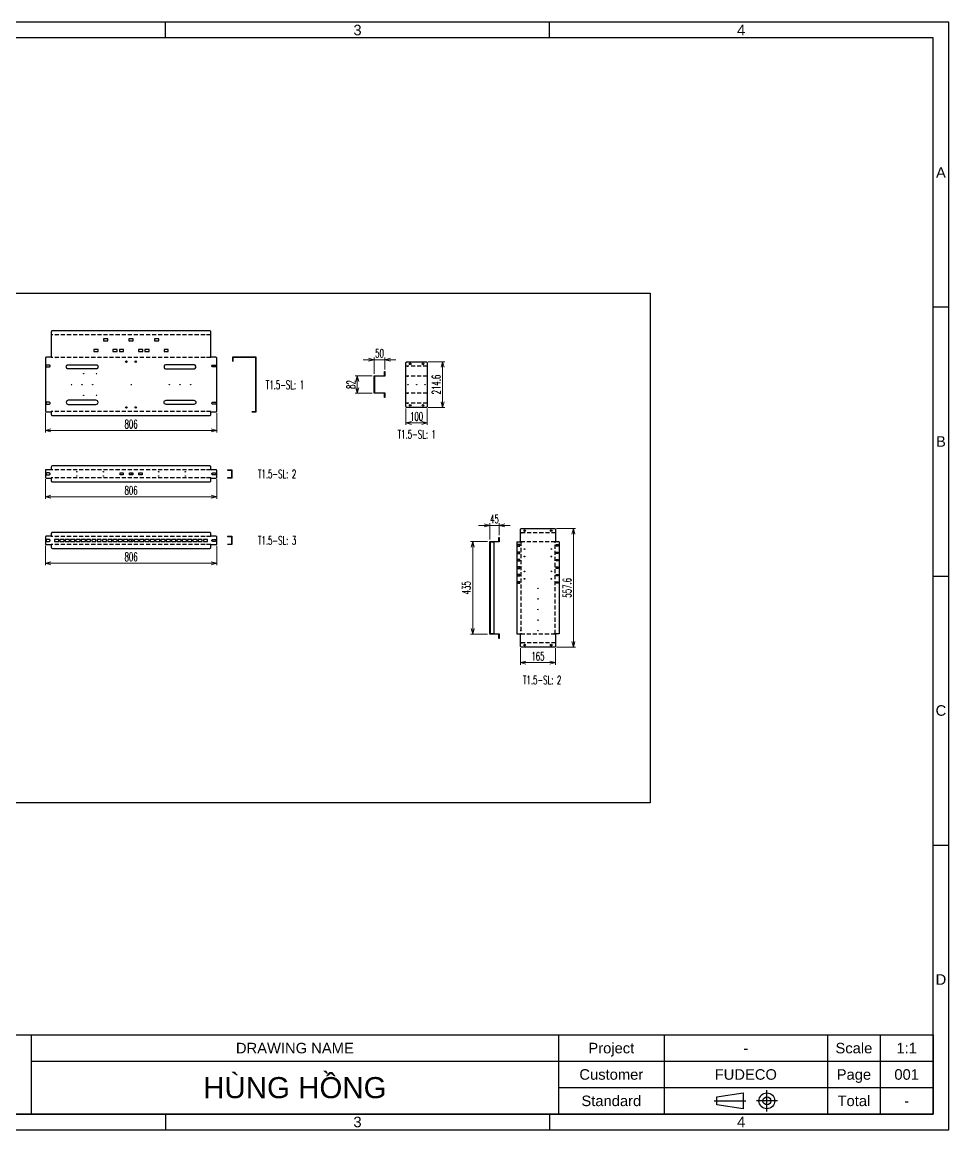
# Model space of a CAD drawing. Header units: millimetres. Extents: x -28296 to 1159, y -35880 to -26991.
# Drawn here: x -3197 to 1159, y -35880 to -30673 of the extents above; entities that cross this region are included whole.
import ezdxf
from ezdxf.enums import TextEntityAlignment as Align

# ---------------------------------------------------------------- set-up
doc = ezdxf.new("R2010")
doc.units = ezdxf.units.MM
doc.header["$LTSCALE"] = 3
doc.linetypes.add('HIDDEN', pattern=[9.525, 6.35, -3.175])
for name, color, linetype in [('@.HIDDEN', 8, 'HIDDEN'), ('@.TEXT', 7, 'Continuous'), ('@.VISIBLE', 7, 'Continuous'), ('dim', 7, 'Continuous')]:
    doc.layers.add(name, color=color, linetype=linetype)
doc.styles.add('Ann_w01', font='romans.shx', dxfattribs={"width": 0.6, "bigfont": 'chineset.shx'})
doc.styles.add('Arial', font='arial.ttf')
doc.dimstyles.new('Dim 01_SC20', dxfattribs={"dimscale": 20, "dimtxt": 2, "dimasz": 1.3, "dimexe": 0.5, "dimexo": 0.5, "dimgap": 0.5, "dimtad": 1, "dimdec": 1, "dimzin": 12, "dimdsep": 46, "dimtxsty": 'Ann_w01', "dimblk": 'OPEN30', "dimcen": 1.5, "dimclrd": 6, "dimclre": 6, "dimclrt": 3, "dimadec": 1, "dimazin": 3, "dimtm": 1e-09, "dimtfac": 1, "dimtdec": 1, "dimtix": 1, "dimtmove": 0, "dimatfit": 3, "dimldrblk": 'OPEN30', "dimfxl": 1, "dimtolj": 1, "dimlwd": 20, "dimlwe": 20, "dimarcsym": 0})

# ---------------------------------------------------------------- blocks, each defined once
blk = doc.blocks.new('Oval 20x9')
at = {"layer": '@.VISIBLE', "color": 2}
blk.add_lwpolyline([(-5.5, -4.5), (5.5, -4.5, 0.414214), (10, 0), (10, 0, 0.414214), (5.5, 4.5), (-5.5, 4.5, 0.414214), (-10, 0), (-10, 0, 0.414214)], format="xyb", close=True, dxfattribs=at)
blk = doc.blocks.new('_Open30')
at = {"color": 0, "linetype": 'ByBlock', "lineweight": -2}
for p, q in [((-1, 0.27), (0, 0)), ((0, 0), (-1, -0.27)), ((0, 0), (-1, 0))]:
    blk.add_line(p, q, dxfattribs=at)
blk = doc.blocks.new('*D1001')
at = {"layer": 'Defpoints', "color": 0, "transparency": 16777216}
for p in [(-3088.1, -32812.1), (-2282.1, -32812.1), (-3088.1, -32904.3)]:
    blk.add_point(p, dxfattribs=at)
at = {"layer": 'dim', "color": 6, "lineweight": 20, "transparency": 16777216}
for p, q in [((-3088.1, -32822.1), (-3088.1, -32914.3)), ((-2282.1, -32822.1), (-2282.1, -32914.3)), ((-2308.1, -32904.3), (-3062.1, -32904.3))]:
    blk.add_line(p, q, dxfattribs=at)
at = {"layer": 'dim', "color": 6, "lineweight": 20, "transparency": 16777216, "xscale": 26, "yscale": 26, "zscale": 26, "rotation": 180}
blk.add_blockref('_Open30', (-3088.1, -32904.3), dxfattribs=at)
at = {"layer": 'dim', "color": 6, "lineweight": 20, "transparency": 16777216, "xscale": 26, "yscale": 26, "zscale": 26}
blk.add_blockref('_Open30', (-2282.1, -32904.3), dxfattribs=at)
at = {"layer": 'dim', "color": 3, "transparency": 16777216, "insert": (-2685.1, -32874.3), "char_height": 40, "attachment_point": 5, "style": 'Ann_w01'}
blk.add_mtext('\\A1;806', dxfattribs=at)
blk = doc.blocks.new('*D1002')
at = {"layer": 'Defpoints', "color": 0, "transparency": 16777216}
for p in [(-3088.1, -33124.5), (-2282.1, -33124.5), (-3088.1, -33216.7)]:
    blk.add_point(p, dxfattribs=at)
at = {"layer": 'dim', "color": 6, "lineweight": 20, "transparency": 16777216}
for p, q in [((-3088.1, -33134.5), (-3088.1, -33226.7)), ((-2282.1, -33134.5), (-2282.1, -33226.7)), ((-2308.1, -33216.7), (-3062.1, -33216.7))]:
    blk.add_line(p, q, dxfattribs=at)
at = {"layer": 'dim', "color": 6, "lineweight": 20, "transparency": 16777216, "xscale": 26, "yscale": 26, "zscale": 26, "rotation": 180}
blk.add_blockref('_Open30', (-3088.1, -33216.7), dxfattribs=at)
at = {"layer": 'dim', "color": 6, "lineweight": 20, "transparency": 16777216, "xscale": 26, "yscale": 26, "zscale": 26}
blk.add_blockref('_Open30', (-2282.1, -33216.7), dxfattribs=at)
at = {"layer": 'dim', "color": 3, "transparency": 16777216, "insert": (-2685.1, -33186.7), "char_height": 40, "attachment_point": 5, "style": 'Ann_w01'}
blk.add_mtext('\\A1;806', dxfattribs=at)
blk = doc.blocks.new('*U617')
at = {"layer": '@.VISIBLE'}
blk.add_lwpolyline([(-10, -4.5), (10, -4.5), (10, 4.5), (-10, 4.5)], close=True, dxfattribs=at)
blk = doc.blocks.new('*U618')
at = {"layer": '@.VISIBLE', "color": 0, "linetype": 'ByBlock', "lineweight": -2, "transparency": 16777216}
for p in [(0, 0), (25, 0), (50, 0), (75, 0), (100, 0), (125, 0), (150, 0), (175, 0), (200, 0), (225, 0), (250, 0), (275, 0), (300, 0), (325, 0), (350, 0), (375, 0), (400, 0), (425, 0), (450, 0), (475, 0), (500, 0), (525, 0), (550, 0), (575, 0), (600, 0), (625, 0), (650, 0), (675, 0), (700, 0)]:
    blk.add_blockref('*U617', p, dxfattribs=at)
blk = doc.blocks.new('*D1003')
at = {"layer": 'Defpoints', "color": 0, "transparency": 16777216}
for p in [(-3088.1, -32500.6), (-2282.1, -32500.6), (-3088.1, -32592.8)]:
    blk.add_point(p, dxfattribs=at)
at = {"layer": 'dim', "color": 6, "lineweight": 20, "transparency": 16777216}
for p, q in [((-3088.1, -32510.6), (-3088.1, -32602.8)), ((-2282.1, -32510.6), (-2282.1, -32602.8)), ((-2308.1, -32592.8), (-3062.1, -32592.8))]:
    blk.add_line(p, q, dxfattribs=at)
at = {"layer": 'dim', "color": 6, "lineweight": 20, "transparency": 16777216, "xscale": 26, "yscale": 26, "zscale": 26, "rotation": 180}
blk.add_blockref('_Open30', (-3088.1, -32592.8), dxfattribs=at)
at = {"layer": 'dim', "color": 6, "lineweight": 20, "transparency": 16777216, "xscale": 26, "yscale": 26, "zscale": 26}
blk.add_blockref('_Open30', (-2282.1, -32592.8), dxfattribs=at)
at = {"layer": 'dim', "color": 3, "transparency": 16777216, "insert": (-2685.1, -32562.8), "char_height": 40, "attachment_point": 5, "style": 'Ann_w01'}
blk.add_mtext('\\A1;806', dxfattribs=at)
blk = doc.blocks.new('*D1004')
at = {"layer": 'Defpoints', "color": 0, "transparency": 16777216}
for p in [(-1542.2, -32336.1), (-1621.7, -32418.1), (-1542.2, -32418.1)]:
    blk.add_point(p, dxfattribs=at)
at = {"layer": 'dim', "color": 6, "lineweight": 20, "transparency": 16777216}
for p, q in [((-1552.2, -32336.1), (-1631.7, -32336.1)), ((-1621.7, -32362.1), (-1621.7, -32392.1)), ((-1552.2, -32418.1), (-1631.7, -32418.1))]:
    blk.add_line(p, q, dxfattribs=at)
at = {"layer": 'dim', "color": 6, "lineweight": 20, "transparency": 16777216, "xscale": 26, "yscale": 26, "zscale": 26}
for p, rotation in [((-1621.7, -32336.1), 90), ((-1621.7, -32418.1), 270)]:
    blk.add_blockref('_Open30', p, dxfattribs=dict(at, rotation=rotation))
at = {"layer": 'dim', "color": 3, "transparency": 16777216, "insert": (-1651.7, -32377.1), "char_height": 40, "attachment_point": 5, "rotation": 90, "style": 'Ann_w01'}
blk.add_mtext('\\A1;82', dxfattribs=at)
blk = doc.blocks.new('*D1005')
at = {"layer": 'Defpoints', "color": 0, "transparency": 16777216}
for p in [(-1542.2, -32260), (-1492.2, -32316.1), (-1542.2, -32336.1)]:
    blk.add_point(p, dxfattribs=at)
at = {"layer": 'dim', "color": 6, "lineweight": 20, "transparency": 16777216}
for p, q in [((-1568.2, -32260), (-1594.2, -32260)), ((-1542.2, -32326.1), (-1542.2, -32250)), ((-1492.2, -32260), (-1542.2, -32260)), ((-1492.2, -32306.1), (-1492.2, -32250)), ((-1466.2, -32260), (-1440.2, -32260))]:
    blk.add_line(p, q, dxfattribs=at)
at = {"layer": 'dim', "color": 6, "lineweight": 20, "transparency": 16777216, "xscale": 26, "yscale": 26, "zscale": 26}
blk.add_blockref('_Open30', (-1542.2, -32260), dxfattribs=at)
at = {"layer": 'dim', "color": 6, "lineweight": 20, "transparency": 16777216, "xscale": 26, "yscale": 26, "zscale": 26, "rotation": 180}
blk.add_blockref('_Open30', (-1492.2, -32260), dxfattribs=at)
at = {"layer": 'dim', "color": 3, "transparency": 16777216, "insert": (-1517.2, -32230), "char_height": 40, "attachment_point": 5, "style": 'Ann_w01'}
blk.add_mtext('\\A1;50', dxfattribs=at)
blk = doc.blocks.new('*D1006')
at = {"layer": 'Defpoints', "color": 0, "transparency": 16777216}
for p in [(-1392.9, -32479.4), (-1292.9, -32479.4), (-1292.9, -32557)]:
    blk.add_point(p, dxfattribs=at)
at = {"layer": 'dim', "color": 6, "lineweight": 20, "transparency": 16777216}
for p, q in [((-1392.9, -32489.4), (-1392.9, -32567)), ((-1292.9, -32489.4), (-1292.9, -32567)), ((-1366.9, -32557), (-1318.9, -32557))]:
    blk.add_line(p, q, dxfattribs=at)
at = {"layer": 'dim', "color": 6, "lineweight": 20, "transparency": 16777216, "xscale": 26, "yscale": 26, "zscale": 26, "rotation": 180}
blk.add_blockref('_Open30', (-1392.9, -32557), dxfattribs=at)
at = {"layer": 'dim', "color": 6, "lineweight": 20, "transparency": 16777216, "xscale": 26, "yscale": 26, "zscale": 26}
blk.add_blockref('_Open30', (-1292.9, -32557), dxfattribs=at)
at = {"layer": 'dim', "color": 3, "transparency": 16777216, "insert": (-1342.9, -32527), "char_height": 40, "attachment_point": 5, "style": 'Ann_w01'}
blk.add_mtext('\\A1;100', dxfattribs=at)
blk = doc.blocks.new('*D1007')
at = {"layer": 'Defpoints', "color": 0, "transparency": 16777216}
for p in [(-1297.9, -32269.8), (-1220.6, -32269.8), (-1297.9, -32484.4)]:
    blk.add_point(p, dxfattribs=at)
at = {"layer": 'dim', "color": 6, "lineweight": 20, "transparency": 16777216}
for p, q in [((-1287.9, -32269.8), (-1210.6, -32269.8)), ((-1220.6, -32458.4), (-1220.6, -32295.8)), ((-1287.9, -32484.4), (-1210.6, -32484.4))]:
    blk.add_line(p, q, dxfattribs=at)
at = {"layer": 'dim', "color": 6, "lineweight": 20, "transparency": 16777216, "xscale": 26, "yscale": 26, "zscale": 26}
for p, rotation in [((-1220.6, -32269.8), 90), ((-1220.6, -32484.4), 270)]:
    blk.add_blockref('_Open30', p, dxfattribs=dict(at, rotation=rotation))
at = {"layer": 'dim', "color": 3, "transparency": 16777216, "insert": (-1250.6, -32377.1), "char_height": 40, "attachment_point": 5, "rotation": 90, "style": 'Ann_w01'}
blk.add_mtext('\\A1;214.6', dxfattribs=at)
blk = doc.blocks.new('*D1008')
at = {"layer": 'Defpoints', "color": 0, "transparency": 16777216}
for p in [(-999.2, -33115.2), (-1078.7, -33550.2), (-999.2, -33550.2)]:
    blk.add_point(p, dxfattribs=at)
at = {"layer": 'dim', "color": 6, "lineweight": 20, "transparency": 16777216}
for p, q in [((-1009.2, -33115.2), (-1088.7, -33115.2)), ((-1078.7, -33141.2), (-1078.7, -33524.2)), ((-1009.2, -33550.2), (-1088.7, -33550.2))]:
    blk.add_line(p, q, dxfattribs=at)
at = {"layer": 'dim', "color": 6, "lineweight": 20, "transparency": 16777216, "xscale": 26, "yscale": 26, "zscale": 26}
for p, rotation in [((-1078.7, -33115.2), 90), ((-1078.7, -33550.2), 270)]:
    blk.add_blockref('_Open30', p, dxfattribs=dict(at, rotation=rotation))
at = {"layer": 'dim', "color": 3, "transparency": 16777216, "insert": (-1108.7, -33332.7), "char_height": 40, "attachment_point": 5, "rotation": 90, "style": 'Ann_w01'}
blk.add_mtext('\\A1;435', dxfattribs=at)
blk = doc.blocks.new('*D1009')
at = {"layer": 'Defpoints', "color": 0, "transparency": 16777216}
for p in [(-999.2, -33039.1), (-999.2, -33115.2), (-954.2, -33095.2)]:
    blk.add_point(p, dxfattribs=at)
at = {"layer": 'dim', "color": 6, "lineweight": 20, "transparency": 16777216}
for p, q in [((-1025.2, -33039.1), (-1051.2, -33039.1)), ((-999.2, -33105.2), (-999.2, -33029.1)), ((-954.2, -33039.1), (-999.2, -33039.1)), ((-954.2, -33085.2), (-954.2, -33029.1)), ((-928.2, -33039.1), (-902.2, -33039.1))]:
    blk.add_line(p, q, dxfattribs=at)
at = {"layer": 'dim', "color": 6, "lineweight": 20, "transparency": 16777216, "xscale": 26, "yscale": 26, "zscale": 26}
blk.add_blockref('_Open30', (-999.2, -33039.1), dxfattribs=at)
at = {"layer": 'dim', "color": 6, "lineweight": 20, "transparency": 16777216, "xscale": 26, "yscale": 26, "zscale": 26, "rotation": 180}
blk.add_blockref('_Open30', (-954.2, -33039.1), dxfattribs=at)
at = {"layer": 'dim', "color": 3, "transparency": 16777216, "insert": (-976.7, -33009.1), "char_height": 40, "attachment_point": 5, "style": 'Ann_w01'}
blk.add_mtext('\\A1;45', dxfattribs=at)
blk = doc.blocks.new('*D1010')
at = {"layer": 'Defpoints', "color": 0, "transparency": 16777216}
for p in [(-854.8, -33606.5), (-689.8, -33606.5), (-689.8, -33684.1)]:
    blk.add_point(p, dxfattribs=at)
at = {"layer": 'dim', "color": 6, "lineweight": 20, "transparency": 16777216}
for p, q in [((-854.8, -33616.5), (-854.8, -33694.1)), ((-689.8, -33616.5), (-689.8, -33694.1)), ((-828.8, -33684.1), (-715.8, -33684.1))]:
    blk.add_line(p, q, dxfattribs=at)
at = {"layer": 'dim', "color": 6, "lineweight": 20, "transparency": 16777216, "xscale": 26, "yscale": 26, "zscale": 26, "rotation": 180}
blk.add_blockref('_Open30', (-854.8, -33684.1), dxfattribs=at)
at = {"layer": 'dim', "color": 6, "lineweight": 20, "transparency": 16777216, "xscale": 26, "yscale": 26, "zscale": 26}
blk.add_blockref('_Open30', (-689.8, -33684.1), dxfattribs=at)
at = {"layer": 'dim', "color": 3, "transparency": 16777216, "insert": (-772.3, -33654.1), "char_height": 40, "attachment_point": 5, "style": 'Ann_w01'}
blk.add_mtext('\\A1;165', dxfattribs=at)
blk = doc.blocks.new('*D1011')
at = {"layer": 'Defpoints', "color": 0, "transparency": 16777216}
for p in [(-694.8, -33053.9), (-605.3, -33053.9), (-694.8, -33611.5)]:
    blk.add_point(p, dxfattribs=at)
at = {"layer": 'dim', "color": 6, "lineweight": 20, "transparency": 16777216}
for p, q in [((-684.8, -33053.9), (-595.3, -33053.9)), ((-605.3, -33585.5), (-605.3, -33079.9)), ((-684.8, -33611.5), (-595.3, -33611.5))]:
    blk.add_line(p, q, dxfattribs=at)
at = {"layer": 'dim', "color": 6, "lineweight": 20, "transparency": 16777216, "xscale": 26, "yscale": 26, "zscale": 26}
for p, rotation in [((-605.3, -33053.9), 90), ((-605.3, -33611.5), 270)]:
    blk.add_blockref('_Open30', p, dxfattribs=dict(at, rotation=rotation))
at = {"layer": 'dim', "color": 3, "transparency": 16777216, "insert": (-635.3, -33332.7), "char_height": 40, "attachment_point": 5, "rotation": 90, "style": 'Ann_w01'}
blk.add_mtext('\\A1;557.6', dxfattribs=at)
blk = doc.blocks.new('Standard ISO')
at = {"color": 6}
for p, q in [((-6, 0), (0, 0)), ((6, 0), (2, 0)), ((4, -2), (4, 2))]:
    blk.add_line(p, q, dxfattribs=at)
blk.add_lwpolyline([(-0.5, 1.5), (-0.5, -1.5), (-5.5, -0.75), (-5.5, 0.75), (-0.5, 1.5)])
for radius in [1.5, 0.75]:
    blk.add_circle((4, 0), radius)
blk = doc.blocks.new('KHUNG BAN VE (Made by Tung)')
at = {"layer": '@.VISIBLE', "color": 8}
for p, q in [((148.5, 207), (148.5, 210)), ((221.25, 207), (221.25, 210)), ((294, 156), (297, 156)), ((294, 105), (297, 105)), ((294, 54), (297, 54)), ((123, 18), (123, 3)), ((223, 18), (223, 3)), ((243, 18), (243, 3)), ((274, 18), (274, 3)), ((284, 18), (284, 3)), ((123, 13), (294, 13)), ((223, 8), (294, 8)), ((148.5, 3), (148.5, 0)), ((221.25, 3), (221.25, 0))]:
    blk.add_line(p, q, dxfattribs=at)
for points in [[(0, 0), (297, 0), (297, 210), (0, 210)], [(3, 3), (294, 3), (294, 207), (3, 207)], [(3, 18), (294, 18), (294, 3), (3, 3)]]:
    blk.add_lwpolyline(points, close=True, dxfattribs=at)
blk.add_blockref('Standard ISO', (258.5, 5.5))
at = {"layer": '@.TEXT', "color": 1, "style": 'Arial'}
for s, p in [('3', (184.875, 208.5)), ('4', (257.625, 208.5)), ('A', (295.5, 181.5)), ('B', (295.5, 130.5)), ('C', (295.5, 79.5)), ('D', (295.5, 28.5)), ('3', (184.875, 1.5)), ('4', (257.625, 1.5))]:
    blk.add_text(s, height=2, dxfattribs=at).set_placement(p, align=Align.MIDDLE_CENTER)
at = {"layer": '@.TEXT', "color": 2, "style": 'Arial'}
for s, p in [('DRAWING NAME', (173, 15.5)), ('Project', (233, 15.5)), ('Scale', (279, 15.5)), ('Customer', (233, 10.5)), ('Page', (279, 10.5)), ('Standard', (233, 5.5)), ('Total', (279, 5.5))]:
    blk.add_text(s, height=2, dxfattribs=at).set_placement(p, align=Align.MIDDLE_CENTER)
at = {"layer": '@.TEXT', "color": 1, "style": 'Arial'}
for tag, height, p in [('DESIGNER_NAME', 2, (38, 15.5)), ('PROJECT_CODE', 2, (258.5, 15.5)), ('SCALE', 2, (289, 15.5)), ('APPROVED_NAME', 2, (38, 10.5)), ('CUSTOMER_NAME', 2, (258.5, 10.5)), ('PAGE', 2, (289, 10.5)), ('DRAWING_NAME', 4, (173, 8)), ('TOTAL', 2, (289, 5.5))]:
    blk.add_attdef(tag, text='', height=height, dxfattribs=at).set_placement(p, align=Align.MIDDLE_CENTER)

msp = doc.modelspace()

# ---------------------------------------------------------------- linework, layer by layer
at = {"layer": '@.HIDDEN'}
for p, q in [((-1292.9, -32290.02), (-1392.9, -32290.02)), ((-1292.9, -32337.42), (-1392.9, -32337.42)), ((-1292.9, -32416.82), (-1392.9, -32416.82)), ((-1292.9, -32464.22), (-1392.9, -32464.22)), ((-689.83, -33074.09), (-854.83, -33074.09)), ((-689.83, -33591.29), (-854.83, -33591.29))]:
    msp.add_line(p, q, dxfattribs=at)
at = {"layer": '@.HIDDEN', "linetype": 'HIDDEN'}
for p, q in [((-2686.65, -32377.12), (-2683.65, -32377.12)), ((-2685.15, -32375.62), (-2685.15, -32378.62)), ((-2686.65, -32797.11), (-2683.65, -32797.11)), ((-2685.15, -32795.61), (-2685.15, -32798.61)), ((-2686.65, -33109.53), (-2683.65, -33109.53)), ((-2685.15, -33108.03), (-2685.15, -33111.03))]:
    msp.add_line(p, q, dxfattribs=at)
for points in [[(-2310.15, -32142.92), (-3060.15, -32142.92)], [(-2310.15, -32249.92), (-3060.15, -32249.92)], [(-2310.15, -32504.32), (-3060.15, -32504.32)], [(-2310.15, -32778.41), (-3060.15, -32778.41)], [(-2310.15, -32815.81), (-3060.15, -32815.81)], [(-2310.15, -33090.83), (-3060.15, -33090.83)], [(-2310.15, -33128.23), (-3060.15, -33128.23)]]:
    msp.add_lwpolyline(points, dxfattribs=at)
at = {"layer": '@.HIDDEN'}
msp.add_lwpolyline([(-691.13, -33548.89), (-691.13, -33116.49), (-853.53, -33116.49), (-853.53, -33548.89)], close=True, dxfattribs=at)
at = {"layer": '@.VISIBLE', "color": 1}
for p, q in [((-3038.77, -32142.92), (-3036.77, -32142.92)), ((-2331.52, -32142.92), (-2333.52, -32142.92)), ((-3038.77, -32249.92), (-3036.77, -32249.92)), ((-2331.52, -32249.92), (-2333.52, -32249.92)), ((-1387.57, -32290.02), (-1384.57, -32290.02)), ((-1298.22, -32290.02), (-1301.22, -32290.02)), ((-1387.57, -32337.42), (-1384.57, -32337.42)), ((-1298.22, -32337.42), (-1301.22, -32337.42)), ((-1387.57, -32416.82), (-1384.57, -32416.82)), ((-1298.22, -32416.82), (-1301.22, -32416.82)), ((-1387.57, -32464.22), (-1384.57, -32464.22)), ((-1298.22, -32464.22), (-1301.22, -32464.22)), ((-3038.77, -32504.32), (-3036.77, -32504.32)), ((-2331.52, -32504.32), (-2333.52, -32504.32)), ((-3038.77, -32778.41), (-3036.77, -32778.41)), ((-2331.52, -32778.41), (-2333.52, -32778.41)), ((-3038.77, -32815.81), (-3036.77, -32815.81)), ((-2331.52, -32815.81), (-2333.52, -32815.81)), ((-3038.77, -33090.83), (-3036.77, -33090.83)), ((-2331.52, -33090.83), (-2333.52, -33090.83)), ((-849.51, -33074.09), (-846.51, -33074.09)), ((-695.16, -33074.09), (-698.16, -33074.09)), ((-3038.77, -33128.23), (-3036.77, -33128.23)), ((-2331.52, -33128.23), (-2333.52, -33128.23)), ((-853.53, -33131.22), (-853.53, -33134.22)), ((-849.51, -33116.49), (-846.51, -33116.49)), ((-695.16, -33116.49), (-698.16, -33116.49)), ((-691.13, -33131.22), (-691.13, -33134.22)), ((-853.53, -33534.16), (-853.53, -33531.16)), ((-691.13, -33534.16), (-691.13, -33531.16)), ((-849.51, -33548.89), (-846.51, -33548.89)), ((-695.16, -33548.89), (-698.16, -33548.89)), ((-849.51, -33591.29), (-846.51, -33591.29)), ((-695.16, -33591.29), (-698.16, -33591.29))]:
    msp.add_line(p, q, dxfattribs=at)
at = {"layer": '@.VISIBLE'}
for p, q in [((-3060.15, -32248.62), (-3060.15, -32249.92)), ((-2310.15, -32248.62), (-2310.15, -32249.92)), ((-3060.15, -32505.62), (-3060.15, -32504.32)), ((-2310.15, -32505.62), (-2310.15, -32504.32)), ((-3060.15, -32777.11), (-3060.15, -32778.41)), ((-2310.15, -32777.11), (-2310.15, -32778.41)), ((-2231.43, -32777.11), (-2231.43, -32778.61)), ((-2211.43, -32797.11), (-2212.93, -32797.11)), ((-2211.43, -32797.11), (-2212.93, -32797.11)), ((-3060.15, -32817.11), (-3060.15, -32815.81)), ((-2310.15, -32817.11), (-2310.15, -32815.81)), ((-2231.43, -32815.61), (-2231.43, -32817.11)), ((-3060.15, -33089.53), (-3060.15, -33090.83)), ((-2310.15, -33089.53), (-2310.15, -33090.83)), ((-2231.43, -33089.53), (-2231.43, -33091.03)), ((-2211.43, -33109.53), (-2212.93, -33109.53)), ((-2211.43, -33109.53), (-2212.93, -33109.53)), ((-3060.15, -33129.53), (-3060.15, -33128.23)), ((-2310.15, -33129.53), (-2310.15, -33128.23)), ((-2231.43, -33128.03), (-2231.43, -33129.53)), ((-872.23, -33116.99), (-872.23, -33548.39)), ((-872.23, -33116.99), (-854.83, -33116.99)), ((-672.43, -33116.99), (-689.83, -33116.99)), ((-672.43, -33116.99), (-672.43, -33548.39)), ((-872.23, -33548.39), (-854.83, -33548.39)), ((-672.43, -33548.39), (-689.83, -33548.39))]:
    msp.add_line(p, q, dxfattribs=at)
for points in [[(-4087.48, -31947.79), (-245.17, -31947.79), (-245.17, -34343.52), (-4087.48, -34343.52)], [(-2815.15, -32170.92), (-2795.15, -32170.92), (-2795.15, -32161.92), (-2815.15, -32161.92)], [(-2695.15, -32170.92), (-2675.15, -32170.92), (-2675.15, -32161.92), (-2695.15, -32161.92)], [(-2575.15, -32170.92), (-2555.15, -32170.92), (-2555.15, -32161.92), (-2575.15, -32161.92)], [(-2860.15, -32220.92), (-2840.15, -32220.92), (-2840.15, -32211.92), (-2860.15, -32211.92)], [(-2770.15, -32220.92), (-2750.15, -32220.92), (-2750.15, -32211.92), (-2770.15, -32211.92)], [(-2740.15, -32220.92), (-2720.15, -32220.92), (-2720.15, -32211.92), (-2740.15, -32211.92)], [(-2650.15, -32220.92), (-2630.15, -32220.92), (-2630.15, -32211.92), (-2650.15, -32211.92)], [(-2620.15, -32220.92), (-2600.15, -32220.92), (-2600.15, -32211.92), (-2620.15, -32211.92)], [(-2530.15, -32220.92), (-2510.15, -32220.92), (-2510.15, -32211.92), (-2530.15, -32211.92)], [(-1493.72, -32438.12), (-1493.72, -32418.12), (-1542.22, -32418.12), (-1542.22, -32336.12), (-1493.72, -32336.12), (-1493.72, -32316.12), (-1492.22, -32316.12), (-1492.22, -32337.62), (-1540.72, -32337.62), (-1540.72, -32416.62), (-1492.22, -32416.62), (-1492.22, -32438.12)], [(-2721.65, -32792.61), (-2721.65, -32801.61), (-2736.65, -32801.61), (-2736.65, -32792.61)], [(-2677.65, -32792.61), (-2677.65, -32801.61), (-2692.65, -32801.61), (-2692.65, -32792.61)], [(-2633.65, -32792.61), (-2633.65, -32801.61), (-2648.65, -32801.61), (-2648.65, -32792.61)], [(-955.66, -33570.19), (-955.66, -33550.19), (-999.16, -33550.19), (-999.16, -33115.19), (-955.66, -33115.19), (-955.66, -33095.19), (-954.16, -33095.19), (-954.16, -33116.69), (-997.66, -33116.69), (-997.66, -33548.69), (-954.16, -33548.69), (-954.16, -33570.19)], [(-867.23, -33136.26), (-857.23, -33136.26), (-857.23, -33129.26), (-867.23, -33129.26)], [(-867.23, -33171.26), (-857.23, -33171.26), (-857.23, -33164.26), (-867.23, -33164.26)], [(-677.43, -33136.26), (-687.43, -33136.26), (-687.43, -33129.26), (-677.43, -33129.26)], [(-677.43, -33171.26), (-687.43, -33171.26), (-687.43, -33164.26), (-677.43, -33164.26)], [(-867.23, -33206.19), (-857.23, -33206.19), (-857.23, -33199.19), (-867.23, -33199.19)], [(-677.43, -33206.19), (-687.43, -33206.19), (-687.43, -33199.19), (-677.43, -33199.19)], [(-867.23, -33241.19), (-857.23, -33241.19), (-857.23, -33234.19), (-867.23, -33234.19)], [(-867.23, -33276.19), (-857.23, -33276.19), (-857.23, -33269.19), (-867.23, -33269.19)], [(-677.43, -33241.19), (-687.43, -33241.19), (-687.43, -33234.19), (-677.43, -33234.19)], [(-677.43, -33276.19), (-687.43, -33276.19), (-687.43, -33269.19), (-677.43, -33269.19)], [(-867.23, -33311.19), (-857.23, -33311.19), (-857.23, -33304.19), (-867.23, -33304.19)], [(-677.43, -33311.19), (-687.43, -33311.19), (-687.43, -33304.19), (-677.43, -33304.19)]]:
    msp.add_lwpolyline(points, close=True, dxfattribs=at)
for points in [[(-2310.15, -32248.62), (-2310.15, -32129.42, 0.4142136), (-2315.15, -32124.42), (-3055.15, -32124.42, 0.4142136), (-3060.15, -32129.42), (-3060.15, -32248.62)], [(-3060.15, -32248.62), (-3083.15, -32248.62, 0.4142136), (-3088.15, -32253.62), (-3088.15, -32500.62, 0.4142136), (-3083.15, -32505.62), (-3060.15, -32505.62)], [(-2310.15, -32505.62), (-2287.15, -32505.62, 0.4142136), (-2282.15, -32500.62), (-2282.15, -32253.62, 0.4142136), (-2287.15, -32248.62), (-2310.15, -32248.62)], [(-3060.15, -32505.62), (-3060.15, -32518.02, 0.4142136), (-3055.15, -32523.02), (-2315.15, -32523.02, 0.4142136), (-2310.15, -32518.02), (-2310.15, -32505.62)], [(-3060.15, -32777.11), (-3083.15, -32777.11, 0.4142136), (-3088.15, -32782.11), (-3088.15, -32812.11, 0.4142136), (-3083.15, -32817.11), (-3060.15, -32817.11)], [(-2310.15, -32777.11), (-2310.15, -32764.71, 0.4142136), (-2315.15, -32759.71), (-3055.15, -32759.71, 0.4142136), (-3060.15, -32764.71), (-3060.15, -32777.11)], [(-2310.15, -32817.11), (-2287.15, -32817.11, 0.4142136), (-2282.15, -32812.11), (-2282.15, -32782.11, 0.4142136), (-2287.15, -32777.11), (-2310.15, -32777.11)], [(-3060.15, -32817.11), (-3060.15, -32829.51, 0.4142136), (-3055.15, -32834.51), (-2315.15, -32834.51, 0.4142136), (-2310.15, -32829.51), (-2310.15, -32817.11)], [(-854.83, -33116.99), (-854.83, -33058.89, -0.4142136), (-849.83, -33053.89), (-694.83, -33053.89, -0.4142136), (-689.83, -33058.89), (-689.83, -33116.99)], [(-3060.15, -33089.53), (-3083.15, -33089.53, 0.4142136), (-3088.15, -33094.53), (-3088.15, -33124.53, 0.4142136), (-3083.15, -33129.53), (-3060.15, -33129.53)], [(-2310.15, -33089.53), (-2310.15, -33077.13, 0.4142136), (-2315.15, -33072.13), (-3055.15, -33072.13, 0.4142136), (-3060.15, -33077.13), (-3060.15, -33089.53)], [(-2310.15, -33129.53), (-2287.15, -33129.53, 0.4142136), (-2282.15, -33124.53), (-2282.15, -33094.53, 0.4142136), (-2287.15, -33089.53), (-2310.15, -33089.53)], [(-3060.15, -33129.53), (-3060.15, -33141.93, 0.4142136), (-3055.15, -33146.93), (-2315.15, -33146.93, 0.4142136), (-2310.15, -33141.93), (-2310.15, -33129.53)], [(-689.83, -33548.39), (-689.83, -33606.49, -0.4142136), (-694.83, -33611.49), (-849.83, -33611.49, -0.4142136), (-854.83, -33606.49), (-854.83, -33548.39)]]:
    msp.add_lwpolyline(points, format="xyb", dxfattribs=at)
for points in [[(-2117.67, -32505.62), (-2097.67, -32505.62), (-2097.67, -32248.62), (-2207.67, -32248.62), (-2207.67, -32268.62)], [(-2117.67, -32504.12), (-2099.17, -32504.12), (-2099.17, -32250.12), (-2206.17, -32250.12), (-2206.17, -32268.62)], [(-2231.43, -32777.11), (-2211.43, -32777.11), (-2211.43, -32817.11), (-2231.43, -32817.11)], [(-2231.43, -32778.61), (-2212.93, -32778.61), (-2212.93, -32815.61), (-2231.43, -32815.61)], [(-2231.43, -33089.53), (-2211.43, -33089.53), (-2211.43, -33129.53), (-2231.43, -33129.53)], [(-2231.43, -33091.03), (-2212.93, -33091.03), (-2212.93, -33128.03), (-2231.43, -33128.03)], [(-997.66, -33116.99), (-979.16, -33116.99), (-979.16, -33548.39), (-997.66, -33548.39)]]:
    msp.add_lwpolyline(points, dxfattribs=at)
for points in [[(-1297.9, -32484.42), (-1387.9, -32484.42, -0.4142136), (-1392.9, -32479.42), (-1392.9, -32274.82, -0.4142136), (-1387.9, -32269.82), (-1297.9, -32269.82, -0.4142136), (-1292.9, -32274.82), (-1292.9, -32479.42, -0.4142136)], [(-2990.15, -32293.62), (-2990.15, -32293.62, -0.4142136), (-2980.15, -32283.62), (-2850.15, -32283.62, -0.4142136), (-2840.15, -32293.62), (-2840.15, -32293.62, -0.4142136), (-2850.15, -32303.62), (-2980.15, -32303.62, -0.4142136)], [(-2380.15, -32293.62), (-2380.15, -32293.62, 0.4142136), (-2390.15, -32283.62), (-2520.15, -32283.62, 0.4142136), (-2530.15, -32293.62), (-2530.15, -32293.62, 0.4142136), (-2520.15, -32303.62), (-2390.15, -32303.62, 0.4142136)], [(-2990.15, -32460.62), (-2990.15, -32460.62, 0.4142136), (-2980.15, -32470.62), (-2850.15, -32470.62, 0.4142136), (-2840.15, -32460.62), (-2840.15, -32460.62, 0.4142136), (-2850.15, -32450.62), (-2980.15, -32450.62, 0.4142136)], [(-2380.15, -32460.62), (-2380.15, -32460.62, -0.4142136), (-2390.15, -32470.62), (-2520.15, -32470.62, -0.4142136), (-2530.15, -32460.62), (-2530.15, -32460.62, -0.4142136), (-2520.15, -32450.62), (-2390.15, -32450.62, -0.4142136)]]:
    msp.add_lwpolyline(points, format="xyb", close=True, dxfattribs=at)
for centre, radius in [((-2707.15, -32269.62), 3.5), ((-2663.15, -32269.62), 3.5), ((-2907.65, -32326.12), 1), ((-2847.65, -32326.12), 1), ((-2965.15, -32377.12), 1), ((-2915.15, -32377.12), 1), ((-2865.15, -32377.12), 1), ((-2505.15, -32377.12), 1), ((-2455.15, -32377.12), 1), ((-2405.15, -32377.12), 1), ((-1382.9, -32377.12), 1), ((-1342.9, -32377.12), 1), ((-1302.9, -32377.12), 1), ((-2907.65, -32428.12), 1), ((-2847.65, -32428.12), 1), ((-2707.15, -32484.62), 3.5), ((-2663.15, -32484.62), 3.5), ((-2940.15, -32787.11), 1), ((-2815.15, -32787.11), 1), ((-2555.15, -32787.11), 1), ((-2430.15, -32787.11), 1), ((-2940.15, -32807.11), 1), ((-2815.15, -32807.11), 1), ((-2555.15, -32807.11), 1), ((-2430.15, -32807.11), 1), ((-835.33, -33150.19), 1.75), ((-709.33, -33150.19), 1.75), ((-835.33, -33185.19), 1.75), ((-709.33, -33185.19), 1.75), ((-835.33, -33255.19), 1.75), ((-709.33, -33255.19), 1.75), ((-835.33, -33290.19), 1.75), ((-709.33, -33290.19), 1.75), ((-772.33, -33334.34), 1), ((-772.33, -33384.34), 1), ((-772.33, -33434.34), 1), ((-772.33, -33484.34), 1), ((-772.33, -33534.34), 1)]:
    msp.add_circle(centre, radius, dxfattribs=at)
at = {"layer": '@.VISIBLE', "color": 2}
for centre in [(-1372.9, -32279.82), (-1312.9, -32279.82), (-1372.9, -32474.42), (-1312.9, -32474.42), (-834.83, -33063.89), (-709.83, -33063.89), (-834.83, -33601.49), (-709.83, -33601.49)]:
    msp.add_circle(centre, 4, dxfattribs=at)

# ---------------------------------------------------------------- block references
at = {"layer": '@.VISIBLE'}
ref = msp.add_blockref('KHUNG BAN VE (Made by Tung)', (-6204.53, -35880.25), dxfattribs=dict(at, xscale=24.79435096761154, yscale=24.79435096761154, zscale=24.79435096761154))
ref.add_attrib('TOTAL', '-', dxfattribs={"layer": '@.TEXT', "color": 1, "height": 49.59, "style": 'Arial'}).set_placement((961.04, -35743.88), align=Align.MIDDLE_CENTER)
ref.add_attrib('PAGE', '001', dxfattribs={"layer": '@.TEXT', "color": 1, "height": 49.589, "style": 'Arial'}).set_placement((961.04, -35619.91), align=Align.MIDDLE_CENTER)
ref.add_attrib('SCALE', '1:1', dxfattribs={"layer": '@.TEXT', "color": 1, "height": 49.589, "style": 'Arial'}).set_placement((961.04, -35495.94), align=Align.MIDDLE_CENTER)
ref.add_attrib('CUSTOMER_NAME', 'FUDECO', dxfattribs={"layer": '@.TEXT', "color": 1, "height": 49.589, "style": 'Arial'}).set_placement((204.81, -35619.91), align=Align.MIDDLE_CENTER)
ref.add_attrib('PROJECT_CODE', '-', dxfattribs={"layer": '@.TEXT', "color": 1, "height": 49.59, "style": 'Arial'}).set_placement((204.81, -35495.94), align=Align.MIDDLE_CENTER)
ref.add_attrib('DRAWING_NAME', 'HÙNG HỒNG', dxfattribs={"layer": '@.TEXT', "color": 1, "height": 99.177, "style": 'Arial'}).set_placement((-1915.11, -35681.89), align=Align.MIDDLE_CENTER)
for name, p in [('Oval 20x9', (-3075.15, -32289.62)), ('Oval 20x9', (-3075.15, -32464.62)), ('Oval 20x9', (-3075.15, -32797.11)), ('Oval 20x9', (-3075.15, -32797.11)), ('Oval 20x9', (-3075.15, -33109.53)), ('Oval 20x9', (-3075.15, -33109.53)), ('*U618', (-3035.15, -33109.53))]:
    msp.add_blockref(name, p, dxfattribs=at)
at = {"layer": '@.VISIBLE', "xscale": -1}
for p in [(-2295.15, -32289.62), (-2295.15, -32464.62), (-2295.15, -32797.11), (-2295.15, -32797.11), (-2295.15, -33109.53), (-2295.15, -33109.53)]:
    msp.add_blockref('Oval 20x9', p, dxfattribs=at)

# ---------------------------------------------------------------- texts
at = {"layer": '@.VISIBLE', "color": 1, "style": 'Ann_w01', "width": 0.6}
for s, p in [('T1.5-SL: 1', (-1961.88, -32378.2)), ('T1.5-SL: 1', (-1341.77, -32610.94)), ('T1.5-SL: 2', (-1998.62, -32797.11)), ('T1.5-SL: 3', (-1998.62, -33109.53)), ('T1.5-SL: 2', (-752.53, -33765.67))]:
    msp.add_text(s, height=40, dxfattribs=at).set_placement(p, align=Align.MIDDLE_CENTER)

# ---------------------------------------------------------------- dimensions: what is measured, and where the dimension line sits
at = {"layer": 'dim'}
for base, p1, p2, picture, middle in [((-1542.22, -32260), (-1492.22, -32316.12), (-1542.22, -32336.12), '*D1005', (-1517.22, -32230)), ((-1292.9, -32557.04), (-1392.9, -32479.42), (-1292.9, -32479.42), '*D1006', (-1342.9, -32527.04)), ((-3088.15, -32592.78), (-2282.15, -32500.62), (-3088.15, -32500.62), '*D1003', (-2685.15, -32562.78)), ((-3088.15, -32904.28), (-2282.15, -32812.11), (-3088.15, -32812.11), '*D1001', (-2685.15, -32874.28)), ((-999.16, -33039.08), (-954.16, -33095.19), (-999.16, -33115.19), '*D1009', (-976.66, -33009.08)), ((-3088.15, -33216.69), (-2282.15, -33124.53), (-3088.15, -33124.53), '*D1002', (-2685.15, -33186.69)), ((-689.83, -33684.11), (-854.83, -33606.49), (-689.83, -33606.49), '*D1010', (-772.33, -33654.11))]:
    dim = msp.add_linear_dim(base=base, p1=p1, p2=p2, dimstyle='Dim 01_SC20', dxfattribs=at)
    dim.commit()
    dim.dimension.update_dxf_attribs({"geometry": picture, "text_midpoint": middle})
for base, p1, p2, picture, middle in [((-1220.65, -32269.82), (-1297.9, -32484.42), (-1297.9, -32269.82), '*D1007', (-1250.65, -32377.12)), ((-1621.74, -32418.12), (-1542.22, -32336.12), (-1542.22, -32418.12), '*D1004', (-1651.74, -32377.12)), ((-605.34, -33053.89), (-694.83, -33611.49), (-694.83, -33053.89), '*D1011', (-635.34, -33332.69)), ((-1078.68, -33550.19), (-999.16, -33115.19), (-999.16, -33550.19), '*D1008', (-1108.68, -33332.69))]:
    dim = msp.add_linear_dim(base=base, p1=p1, p2=p2, angle=270, dimstyle='Dim 01_SC20', dxfattribs=at)
    dim.commit()
    dim.dimension.update_dxf_attribs({"geometry": picture, "text_midpoint": middle})

doc.saveas('drawing.dxf')
